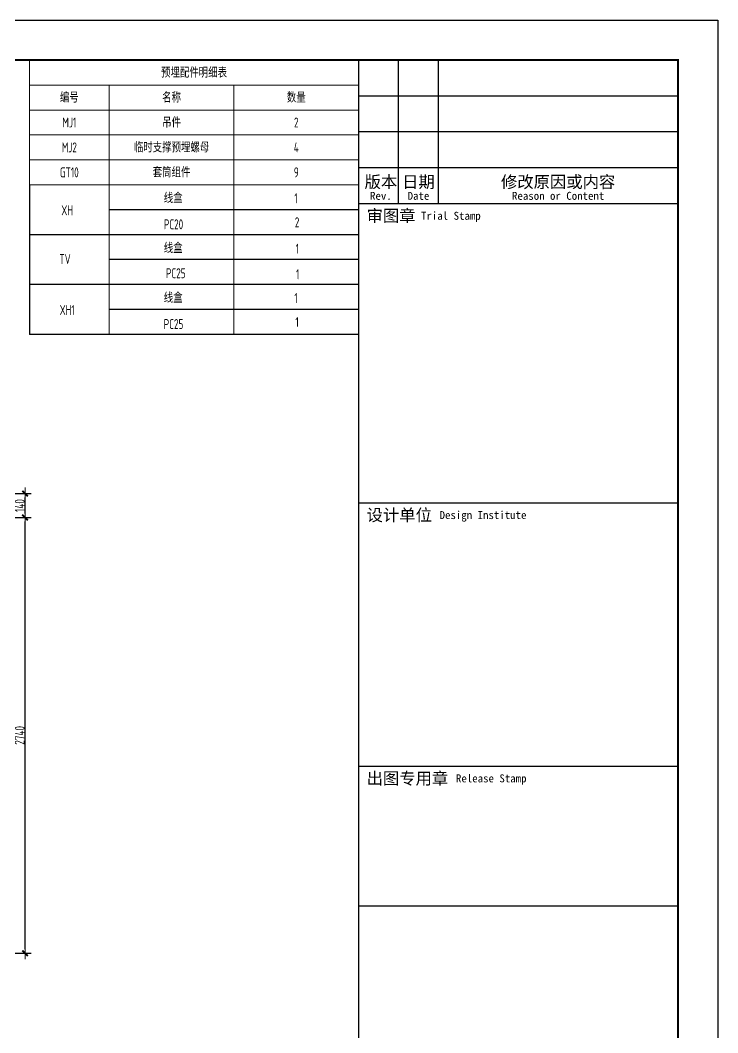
# Model space of a CAD drawing. Extents: x -85320 to 1679916, y -1321939 to 627.
# Drawn here: x 1243660 to 1261140, y -1170247 to -1144872 of the extents above; entities that cross this region are included whole.
import ezdxf
from ezdxf.enums import TextEntityAlignment as Align

# ---------------------------------------------------------------- set-up
doc = ezdxf.new("R2010")
doc.units = 0
doc.header["$LTSCALE"] = 1000
for name, color, linetype in [('BORDER', 7, 'Continuous'), ('手孔标注', 3, 'Continuous'), ('打印线框', 7, 'Continuous'), ('拉模', 7, 'Continuous')]:
    doc.layers.add(name, color=color, linetype=linetype)
doc.layers.add('参数表文字', color=7, linetype='Continuous', lineweight=18)
doc.layers.add('预制墙详图标注', color=3, linetype='Continuous', lineweight=18)
doc.styles.add('TSSD_Rein', font='Tssdeng.shx', dxfattribs={"width": 0.7, "bigfont": 'hztxt.shx'})
doc.styles.add('样式 1', font='yjkeng.shx', dxfattribs={"width": 0.7, "bigfont": 'yjkchn.shx'})
doc.styles.add('设计院一', font='', dxfattribs={"width": 0.8})
doc.styles.get('设计院一').set_extended_font_data('SimSun')
doc.dimstyles.new('盈建科结构', dxfattribs={"dimscale": 100, "dimtxt": 2.5, "dimasz": 1, "dimexe": 1.5, "dimexo": 0.625, "dimgap": 0.1, "dimtad": 1, "dimdec": 0, "dimrnd": 1, "dimzin": 0, "dimdsep": 46, "dimtxsty": '样式 1', "dimblk": '_yjkbk', "dimblk1": 'ARCHTICK', "dimblk2": 'ARCHTICK', "dimcen": 0.09, "dimadec": 0, "dimazin": 0, "dimtfac": 1, "dimtdec": 4, "dimtix": 1, "dimtmove": 2, "dimatfit": 3, "dimfxl": 1, "dimtolj": 1, "dimtzin": 0, "dimarcsym": 0})

# ---------------------------------------------------------------- blocks, each defined once
blk = doc.blocks.new('_yjkbk')
blk.add_line((-1, 0), (1.5, 0))
blk.add_lwpolyline([(-0.7, -0.7, 0.5, 0.5, 0), (0.7, 0.7, 0.5, 0.5, 0)], format="xyseb")
blk = doc.blocks.new('*D4692')
at = {"layer": 'Defpoints', "color": 0, "transparency": 16777216}
for p in [(1243280, -1157334), (1243780, -1157334), (1243280, -1168254)]:
    blk.add_point(p, dxfattribs=at)
at = {"layer": '预制墙详图标注', "color": 0, "lineweight": -2, "transparency": 16777216}
for p, q in [((1243342, -1157334), (1243930, -1157334)), ((1243780, -1168154), (1243780, -1157434)), ((1243342, -1168254), (1243930, -1168254))]:
    blk.add_line(p, q, dxfattribs=at)
at = {"layer": '预制墙详图标注', "color": 0, "lineweight": -2, "transparency": 16777216, "xscale": 100, "yscale": 100, "zscale": 100}
for p, rotation in [((1243780, -1157334), 90), ((1243780, -1168254), 270)]:
    blk.add_blockref('_yjkbk', p, dxfattribs=dict(at, rotation=rotation))
at = {"layer": '预制墙详图标注', "color": 0, "transparency": 16777216, "insert": (1243770, -1162794), "char_height": 250, "attachment_point": 8, "rotation": 90, "style": '样式 1'}
blk.add_mtext('\\A1;2740', dxfattribs=at)
blk = doc.blocks.new('_ArchTick')
at = {"color": 0, "linetype": 'ByBlock', "const_width": 0.4}
blk.add_lwpolyline([(-0.5, -0.5), (0.5, 0.5)], dxfattribs=at)
blk = doc.blocks.new('*D4693')
at = {"layer": 'Defpoints', "color": 0, "transparency": 16777216}
for p in [(1243280, -1156734), (1243780, -1156734), (1243280, -1157334)]:
    blk.add_point(p, dxfattribs=at)
at = {"layer": '预制墙详图标注', "color": 0, "lineweight": -2, "transparency": 16777216}
for p, q in [((1243342, -1156734), (1243930, -1156734)), ((1243780, -1157234), (1243780, -1156834)), ((1243342, -1157334), (1243930, -1157334))]:
    blk.add_line(p, q, dxfattribs=at)
at = {"layer": '预制墙详图标注', "color": 0, "lineweight": -2, "transparency": 16777216, "xscale": 100, "yscale": 100, "zscale": 100}
for p, rotation in [((1243780, -1156734), 90), ((1243780, -1157334), 270)]:
    blk.add_blockref('_yjkbk', p, dxfattribs=dict(at, rotation=rotation))
at = {"layer": '预制墙详图标注', "color": 0, "transparency": 16777216, "insert": (1243770, -1157034), "char_height": 250, "attachment_point": 8, "rotation": 90, "style": '样式 1'}
blk.add_mtext('\\A1;140', dxfattribs=at)
blk = doc.blocks.new('图框1')
at = {"color": 7}
for p, q in [((1433679, -783089), (1425679, -783089)), ((1425679, -783089), (1425679, -823089)), ((1426679, -786689), (1426679, -783089)), ((1427679, -786689), (1427679, -783089)), ((1433679, -783089), (1433679, -823089)), ((1433679, -823089), (1433679, -783089)), ((1433679, -783089), (1433679, -823089)), ((1433679, -823089), (1433679, -783089)), ((1433679, -783989), (1425679, -783989)), ((1433679, -784889), (1425679, -784889)), ((1433679, -785789), (1425679, -785789)), ((1433679, -786689), (1425679, -786689)), ((1433679, -794189), (1425679, -794189)), ((1433679, -800789), (1425679, -800789)), ((1433679, -804289), (1425679, -804289))]:
    blk.add_line(p, q, dxfattribs=at)
at = {"layer": 'BORDER', "const_width": 50}
blk.add_lwpolyline([(1377779, -823089), (1377779, -783089), (1433679, -783089), (1433679, -823089)], close=True, dxfattribs=at)
at = {"color": 7, "style": '设计院一'}
for s, height, p in [('版本', 300, (1426237, -786289)), ('日期', 300, (1427179, -786289)), ('修改原因或内容', 300, (1430679, -786289)), ('Rev.', 200, (1426237, -786589)), ('Date', 200, (1427179, -786589)), ('Reason or Content', 200, (1430679, -786589))]:
    blk.add_text(s, height=height, dxfattribs=at).set_placement(p, align=Align.CENTER)
for s, height, p in [('审图章', 300, (1425879, -786989)), ('Trial Stamp', 200, (1427243, -786989)), ('设计单位', 300, (1425879, -794489)), ('Design Institute', 200, (1427708, -794489)), ('出图专用章', 300, (1425879, -801089)), ('Release Stamp', 200, (1428118, -801089))]:
    blk.add_text(s, height=height, dxfattribs=at).set_placement(p, align=Align.MIDDLE_LEFT)

msp = doc.modelspace()

# ---------------------------------------------------------------- linework, layer by layer
at = {"layer": '参数表文字', "lineweight": 18}
for p, q in [((1243889.78, -1145871.678), (1252139.78, -1145871.678)), ((1243889.78, -1145871.678), (1243889.78, -1146496.678)), ((1252139.78, -1145871.678), (1252139.78, -1146496.678)), ((1243889.78, -1146496.678), (1252139.78, -1146496.678)), ((1243889.78, -1146496.678), (1245889.78, -1146496.678)), ((1243889.78, -1146496.678), (1243889.78, -1147121.678)), ((1245889.78, -1146496.678), (1245889.78, -1147121.678)), ((1245889.78, -1146496.678), (1249014.78, -1146496.678)), ((1249014.78, -1146496.678), (1249014.78, -1147121.678)), ((1249014.78, -1146496.678), (1252139.78, -1146496.678)), ((1252139.78, -1146496.678), (1252139.78, -1147121.678)), ((1243889.78, -1147121.678), (1245889.78, -1147121.678)), ((1243889.78, -1147121.678), (1245889.78, -1147121.678)), ((1243889.78, -1147121.678), (1243889.78, -1147746.678)), ((1245889.78, -1147121.678), (1249014.78, -1147121.678)), ((1245889.78, -1147121.678), (1245889.78, -1147746.678)), ((1245889.78, -1147121.678), (1249014.78, -1147121.678)), ((1249014.78, -1147121.678), (1252139.78, -1147121.678)), ((1249014.78, -1147121.678), (1249014.78, -1147746.678)), ((1249014.78, -1147121.678), (1252139.78, -1147121.678)), ((1252139.78, -1147121.678), (1252139.78, -1147746.678)), ((1243889.78, -1147746.678), (1245889.78, -1147746.678)), ((1243889.78, -1147746.678), (1245889.78, -1147746.678)), ((1243889.78, -1147746.678), (1243889.78, -1148371.678)), ((1245889.78, -1147746.678), (1249014.78, -1147746.678)), ((1245889.78, -1147746.678), (1245889.78, -1148371.678)), ((1245889.78, -1147746.678), (1249014.78, -1147746.678)), ((1249014.78, -1147746.678), (1252139.78, -1147746.678)), ((1249014.78, -1147746.678), (1249014.78, -1148371.678)), ((1249014.78, -1147746.678), (1252139.78, -1147746.678)), ((1252139.78, -1147746.678), (1252139.78, -1148371.678)), ((1243889.78, -1148371.678), (1245889.78, -1148371.678)), ((1243889.78, -1148371.678), (1245889.78, -1148371.678)), ((1243889.78, -1148371.678), (1243889.78, -1148996.678)), ((1245889.78, -1148371.678), (1249014.78, -1148371.678)), ((1245889.78, -1148371.678), (1245889.78, -1148996.678)), ((1245889.78, -1148371.678), (1249014.78, -1148371.678)), ((1249014.78, -1148371.678), (1252139.78, -1148371.678)), ((1249014.78, -1148371.678), (1249014.78, -1148996.678)), ((1249014.78, -1148371.678), (1252139.78, -1148371.678)), ((1252139.78, -1148371.678), (1252139.78, -1148996.678)), ((1243889.78, -1148996.678), (1245889.78, -1148996.678)), ((1245889.78, -1148996.678), (1249014.78, -1148996.678)), ((1245889.78, -1148996.681), (1245889.78, -1149621.681)), ((1249014.78, -1148996.678), (1252139.78, -1148996.678)), ((1249014.78, -1148996.681), (1249014.78, -1149621.681)), ((1245889.78, -1149621.681), (1245889.78, -1150246.681)), ((1249014.78, -1149621.681), (1249014.78, -1150246.681)), ((1245889.78, -1150246.681), (1245889.78, -1150871.681)), ((1249014.78, -1150246.681), (1249014.78, -1150871.681)), ((1245889.78, -1150871.681), (1245889.78, -1151496.681)), ((1249014.78, -1150871.681), (1249014.78, -1151496.681)), ((1245889.78, -1151496.681), (1245889.78, -1152121.681)), ((1249014.78, -1151496.681), (1249014.78, -1152121.681)), ((1245889.78, -1152121.681), (1245889.78, -1152746.681)), ((1249014.78, -1152121.681), (1249014.78, -1152746.681))]:
    msp.add_line(p, q, dxfattribs=at)
at = {"layer": '手孔标注', "color": 0}
for p, q in [((1243889.78, -1148996.681), (1243889.78, -1149621.681)), ((1243889.78, -1149621.681), (1243889.78, -1150246.681)), ((1252139.78, -1149621.681), (1245889.78, -1149621.681)), ((1252139.78, -1150246.681), (1243889.78, -1150246.681)), ((1243889.78, -1150246.681), (1243889.78, -1150871.681)), ((1243889.78, -1150871.681), (1243889.78, -1151496.681)), ((1252139.78, -1150871.681), (1245889.78, -1150871.681)), ((1252139.78, -1151496.681), (1243889.78, -1151496.681)), ((1243889.78, -1151496.681), (1243889.78, -1152121.681)), ((1243889.78, -1152121.681), (1243889.78, -1152746.681)), ((1252139.78, -1152121.681), (1245889.78, -1152121.681)), ((1252139.78, -1152746.681), (1243889.78, -1152746.681))]:
    msp.add_line(p, q, dxfattribs=at)
at = {"layer": '打印线框', "color": 1}
msp.add_lwpolyline([(1201739.78, -1186871.678), (1201739.78, -1144871.678), (1261139.78, -1144871.678), (1261139.78, -1186871.678)], close=True, dxfattribs=at)

# ---------------------------------------------------------------- block references
at = {"layer": '拉模', "color": 3}
msp.add_blockref('图框1', (-173539.168, -362782.984), dxfattribs=at)

# ---------------------------------------------------------------- texts
at = {"layer": '参数表文字', "linetype": 'Continuous', "style": 'TSSD_Rein', "width": 0.7}
for s, p in [('预埋配件明细表', (1248014.78, -1146184.178)), ('编号', (1244889.78, -1146809.178)), ('名称', (1247452.28, -1146809.178)), ('数量', (1250577.28, -1146809.178)), ('MJ1', (1244889.78, -1147434.178)), ('吊件', (1247452.28, -1147434.178)), ('2', (1250577.28, -1147434.178)), ('MJ2', (1244889.78, -1148059.178)), ('临时支撑预埋螺母', (1247452.28, -1148059.178)), ('4', (1250577.28, -1148059.178)), ('GT10', (1244889.78, -1148684.178)), ('套筒组件', (1247452.28, -1148684.178)), ('9', (1250577.28, -1148684.178)), ('线盒', (1247492.321, -1149328.559)), ('1', (1250570.664, -1149334.127)), ('XH', (1244836.612, -1149634.417)), ('PC20', (1247501.204, -1149986.153)), ('2', (1250598.315, -1149935.6)), ('线盒', (1247493.164, -1150582.355)), ('1', (1250605.431, -1150597.651)), ('TV', (1244782.206, -1150857.351)), ('PC25', (1247557.036, -1151212.072)), ('1', (1250612.383, -1151238.566)), ('线盒', (1247492.321, -1151828.559)), ('1', (1250570.664, -1151834.127)), ('XH1', (1244836.612, -1152134.417)), ('PC25', (1247501.204, -1152486.153)), ('1', (1250598.315, -1152435.6))]:
    msp.add_text(s, height=250, dxfattribs=at).set_placement(p, align=Align.MIDDLE_CENTER)

# ---------------------------------------------------------------- dimensions: what is measured, and where the dimension line sits
at = {"layer": '预制墙详图标注'}
for p1, p2, text, picture, middle in [((1243279.584, -1157334.355), (1243279.584, -1156734.355), '140', '*D4693', (1243644.584, -1157034.355)), ((1243279.584, -1168254.355), (1243279.584, -1157334.355), '2740', '*D4692', (1243644.584, -1162794.355))]:
    dim = msp.add_aligned_dim(p1=p1, p2=p2, distance=-500, text=text, dimstyle='盈建科结构', override={"dimscale": 100, "dimtxt": 2.5, "dimasz": 1, "dimexe": 1.5, "dimexo": 0.625, "dimgap": 0.1, "dimtad": 1, "dimlfac": 0.25, "dimrnd": 5, "dimdle": 0, "dimtix": 1, "dimfxlon": 0}, dxfattribs=at)
    dim.commit()
    dim.dimension.update_dxf_attribs({"geometry": picture, "text_midpoint": middle})

doc.saveas('drawing.dxf')
